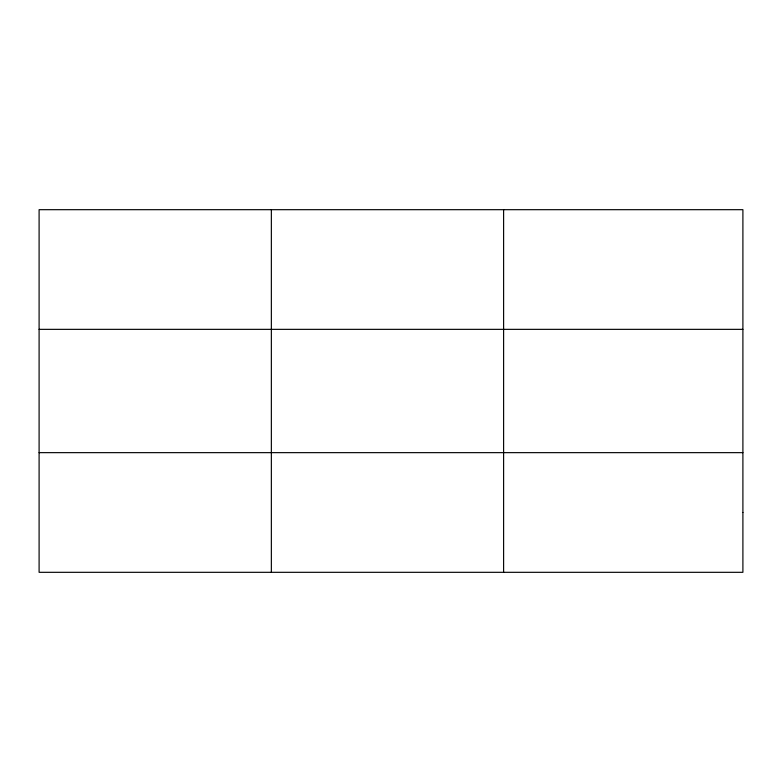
<?xml version="1.0" encoding="UTF-8"?>
<svg xmlns="http://www.w3.org/2000/svg" width="782" height="782" viewBox="0 0 782 782"><rect width="100%" height="100%" fill="white"/><g stroke="black" fill="none" stroke-linecap="round" stroke-linejoin="round"><path stroke-width="1.17" d="M271.354 209.684L271.354 572.316M503.608 209.684L503.608 572.316M39.1 329.349L742.9 329.349M39.1 452.651L742.9 452.651M742.9 512.484L742.9 572.316L39.1 572.316L39.1 209.684L742.9 209.684L742.9 512.484"/></g></svg>
